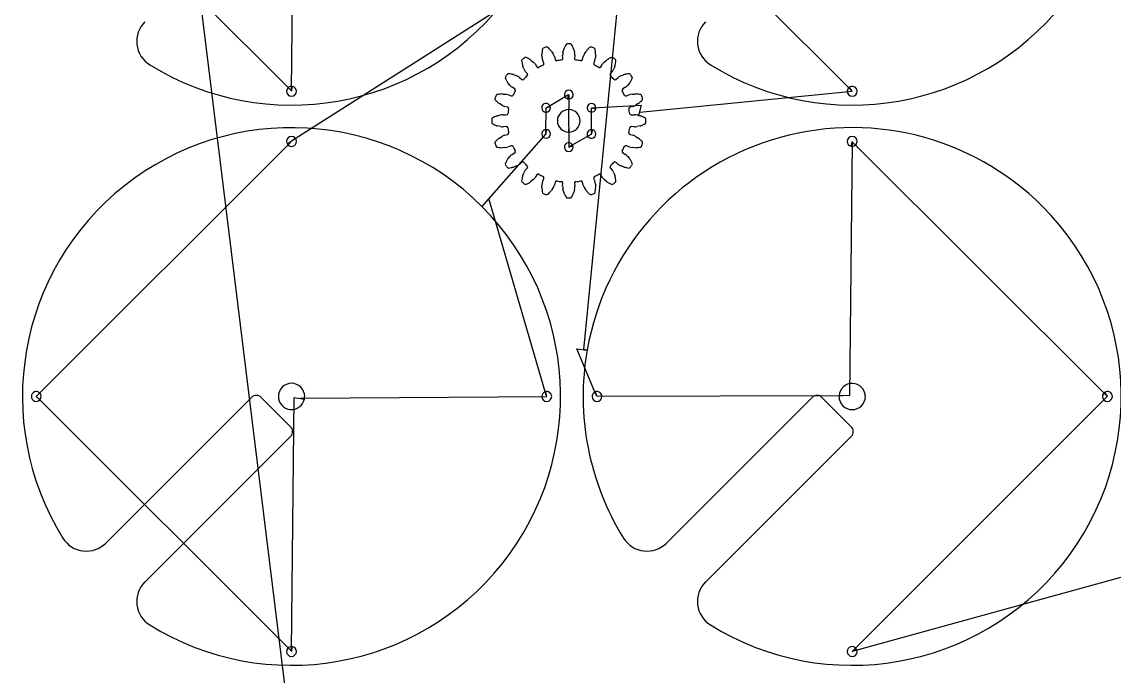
# Model space of a CAD drawing. Header units: inches. Extents: x 0.1 to 47.9, y 0.4 to 46.5.
# Drawn here: x 0.15 to 15.74, y 16.26 to 25.6 of the extents above; entities that cross this region are included whole.
import ezdxf

# ---------------------------------------------------------------- set-up
doc = ezdxf.new("R2010")
doc.units = ezdxf.units.IN
for name, color, linetype in [('10', 7, 'CONTINUOUS'), ('3', 7, 'CONTINUOUS'), ('9', 7, 'CONTINUOUS')]:
    doc.layers.add(name, color=color, linetype=linetype)

msp = doc.modelspace()

# ---------------------------------------------------------------- linework, layer by layer
at = {"layer": '10', "color": 10, "linetype": 'CONTINUOUS'}
for p, q in [((0.152, 46.532), (3.998, 15.343)), ((8.17, 20.921), (9.283, 32.173)), ((0.374, 28.237), (4.003, 24.608)), ((4, 24.629), (4.036, 28.236)), ((11.985, 24.623), (8.358, 28.247)), ((7.046, 25.833), (3.998, 23.894)), ((7.644, 24.379), (7.954, 24.561)), ((7.955, 24.548), (7.95, 24.174)), ((8.968, 24.312), (12.002, 24.61)), ((7.631, 24.012), (7.633, 24.371)), ((8.281, 24.012), (8.28, 24.371)), ((8.293, 24.373), (8.987, 24.41)), ((7.959, 24.074), (7.957, 23.81)), ((3.984, 23.879), (0.356, 20.248)), ((6.751, 22.998), (7.635, 23.999)), ((7.968, 23.818), (8.283, 23.999)), ((11.998, 23.871), (11.963, 20.259)), ((15.629, 20.266), (11.997, 23.892)), ((7.635, 20.269), (6.816, 23.075)), ((8.348, 20.268), (8.07, 20.93)), ((0.374, 20.237), (4.003, 16.608)), ((4, 16.629), (4.036, 20.236)), ((4.135, 20.225), (7.645, 20.251)), ((11.863, 20.257), (8.361, 20.251)), ((12.016, 16.621), (15.644, 20.252)), ((17.019, 17.995), (12.002, 16.606))]:
    msp.add_line(p, q, dxfattribs=at)
at = {"layer": '3', "color": 3, "linetype": 'CONTINUOUS'}
for p, q in [((7.575, 25.089), (7.573, 25.132)), ((7.711, 25.176), (7.734, 25.141)), ((7.751, 25.103), (7.76, 25.06)), ((7.873, 25.078), (7.869, 25.122)), ((7.873, 25.163), (7.884, 25.204)), ((8.029, 25.204), (8.04, 25.163)), ((8.044, 25.122), (8.04, 25.078)), ((8.152, 25.06), (8.162, 25.103)), ((8.179, 25.141), (8.202, 25.176)), ((8.339, 25.132), (8.337, 25.089)), ((7.315, 24.927), (7.3, 24.967)), ((7.417, 25.052), (7.45, 25.025)), ((7.477, 24.995), (7.5, 24.957)), ((7.601, 25.009), (7.584, 25.049)), ((8.329, 25.049), (8.311, 25.009)), ((8.413, 24.957), (8.435, 24.995)), ((8.463, 25.025), (8.496, 25.052)), ((8.613, 24.967), (8.598, 24.927)), ((7.176, 24.843), (7.216, 24.828)), ((7.251, 24.807), (7.284, 24.778)), ((7.365, 24.859), (7.336, 24.892)), ((8.577, 24.892), (8.548, 24.859)), ((8.629, 24.778), (8.662, 24.807)), ((8.697, 24.828), (8.737, 24.843)), ((7.118, 24.693), (7.091, 24.726)), ((7.186, 24.643), (7.148, 24.665)), ((8.765, 24.665), (8.727, 24.643)), ((8.822, 24.726), (8.795, 24.693)), ((7.011, 24.569), (7.054, 24.567)), ((7.094, 24.559), (7.134, 24.541)), ((8.779, 24.541), (8.819, 24.559)), ((8.859, 24.567), (8.902, 24.569)), ((7.002, 24.409), (6.967, 24.432)), ((7.082, 24.382), (7.039, 24.392)), ((8.873, 24.392), (8.83, 24.382)), ((8.946, 24.432), (8.911, 24.409)), ((6.939, 24.258), (6.98, 24.27)), ((7.021, 24.274), (7.065, 24.27)), ((8.848, 24.27), (8.892, 24.274)), ((8.933, 24.27), (8.953, 24.264)), ((8.953, 24.264), (8.974, 24.258)), ((6.98, 24.103), (6.939, 24.114)), ((7.065, 24.103), (7.021, 24.099)), ((8.892, 24.099), (8.848, 24.103)), ((8.974, 24.114), (8.933, 24.103)), ((6.967, 23.941), (7.002, 23.964)), ((7.039, 23.981), (7.082, 23.99)), ((8.83, 23.99), (8.873, 23.981)), ((8.911, 23.964), (8.946, 23.941)), ((7.054, 23.805), (7.011, 23.803)), ((7.134, 23.831), (7.094, 23.814)), ((7.148, 23.707), (7.186, 23.73)), ((8.727, 23.73), (8.765, 23.707)), ((8.819, 23.814), (8.779, 23.831)), ((8.902, 23.803), (8.859, 23.805)), ((7.091, 23.647), (7.118, 23.68)), ((7.216, 23.545), (7.176, 23.53)), ((7.284, 23.595), (7.251, 23.565)), ((8.662, 23.565), (8.629, 23.595)), ((8.737, 23.53), (8.697, 23.545)), ((8.795, 23.68), (8.822, 23.647)), ((7.3, 23.406), (7.315, 23.446)), ((7.336, 23.481), (7.365, 23.514)), ((7.5, 23.416), (7.477, 23.378)), ((8.435, 23.378), (8.413, 23.416)), ((8.548, 23.514), (8.577, 23.481)), ((8.598, 23.446), (8.613, 23.406)), ((7.45, 23.347), (7.417, 23.321)), ((7.573, 23.241), (7.575, 23.284)), ((7.584, 23.324), (7.601, 23.364)), ((7.734, 23.232), (7.711, 23.197)), ((7.76, 23.312), (7.751, 23.269)), ((7.869, 23.251), (7.873, 23.295)), ((8.04, 23.295), (8.044, 23.251)), ((8.162, 23.269), (8.152, 23.312)), ((8.202, 23.197), (8.179, 23.232)), ((8.311, 23.364), (8.329, 23.324)), ((8.337, 23.284), (8.339, 23.241)), ((8.496, 23.321), (8.463, 23.347)), ((7.884, 23.169), (7.873, 23.21)), ((8.04, 23.21), (8.029, 23.169)), ((3.429, 20.236), (1.35, 18.157)), ((3.986, 19.818), (3.568, 20.236)), ((11.429, 20.236), (9.35, 18.157)), ((11.986, 19.818), (11.568, 20.236)), ((1.907, 17.6), (3.986, 19.679)), ((9.907, 17.6), (11.986, 19.679))]:
    msp.add_line(p, q, dxfattribs=at)
for centre, radius, start, end in [((12, 28.25), 3.839, 238.213, 45), ((4, 28.25), 3.839, 238.213, 321.6065), ((2.185, 25.322), 0.394, 135, 238.213), ((10.185, 25.322), 0.394, 135, 238.213), ((9.423, 24.492), 1.699, 152.4447, 153.6861), ((7.931, 25.27), 0.0157, 91.327, 152.4447), ((7.956, 24.186), 1.1, 88.673, 91.327), ((7.981, 25.27), 0.0157, 27.5553, 88.673), ((6.49, 24.492), 1.699, 26.3139, 27.5553), ((7.34, 25.078), 0.0157, 63.5553, 124.673), ((7.852, 25.135), 0.279, 171.6614, 180.7832), ((9.257, 24.93), 1.699, 170.4447, 171.6861), ((7.598, 25.209), 0.0157, 109.327, 170.4447), ((7.956, 24.186), 1.1, 106.673, 109.327), ((7.645, 25.225), 0.0157, 45.5553, 106.673), ((6.467, 24.024), 1.699, 44.3139, 45.5553), ((7.483, 25.015), 0.279, 35.2168, 44.3386), ((7.649, 25.08), 0.104, 12.6475, 35.1965), ((7.973, 25.132), 0.104, 162.8035, 185.3525), ((8.15, 25.121), 0.279, 153.6614, 162.7832), ((7.762, 25.121), 0.279, 17.2168, 26.3386), ((7.94, 25.132), 0.104, 354.6475, 17.1965), ((8.264, 25.08), 0.104, 144.8035, 167.3525), ((8.43, 25.015), 0.279, 135.6614, 144.7832), ((9.446, 24.024), 1.699, 134.4447, 135.6861), ((8.267, 25.225), 0.0157, 73.327, 134.4447), ((7.956, 24.186), 1.1, 70.673, 73.327), ((8.315, 25.209), 0.0157, 9.5553, 70.673), ((6.656, 24.93), 1.699, 8.3139, 9.5553), ((8.061, 25.135), 0.279, 359.2168, 8.3386), ((8.573, 25.078), 0.0157, 55.327, 116.4447), ((7.299, 25.049), 0.0157, 127.327, 188.4447), ((8.964, 25.296), 1.699, 188.4447, 189.6861), ((7.956, 24.186), 1.1, 124.673, 127.327), ((7.564, 25.057), 0.279, 189.6614, 198.7832), ((6.59, 23.571), 1.699, 62.3139, 63.5553), ((7.25, 24.828), 0.279, 53.2168, 62.3386), ((7.388, 24.942), 0.104, 30.6475, 53.1965), ((7.518, 24.968), 0.0209, 210.646, 299.3093), ((7.956, 24.186), 0.875, 114.6907, 119.3093), ((7.68, 25.09), 0.104, 180.8035, 203.3525), ((7.582, 25), 0.0209, 294.6907, 23.354), ((7.781, 25.065), 0.0209, 192.646, 281.3093), ((7.956, 24.186), 0.875, 96.6907, 101.3093), ((7.852, 25.076), 0.0209, 276.6907, 5.354), ((8.061, 25.076), 0.0209, 174.646, 263.3093), ((7.956, 24.186), 0.875, 78.6907, 83.3093), ((8.132, 25.065), 0.0209, 258.6907, 347.354), ((8.331, 25), 0.0209, 156.646, 245.3093), ((7.956, 24.186), 0.875, 60.6907, 65.3093), ((8.233, 25.09), 0.104, 336.6475, 359.1965), ((8.395, 24.968), 0.0209, 240.6907, 329.354), ((8.525, 24.942), 0.104, 126.8035, 149.3525), ((8.663, 24.828), 0.279, 117.6614, 126.7832), ((9.323, 23.571), 1.699, 116.4447, 117.6861), ((7.956, 24.186), 1.1, 52.673, 55.327), ((8.349, 25.057), 0.279, 341.2168, 350.3386), ((8.614, 25.049), 0.0157, 351.5553, 52.673), ((6.949, 25.296), 1.699, 350.3139, 351.5553), ((7.065, 24.803), 0.0157, 145.327, 206.4447), ((8.571, 25.553), 1.699, 206.4447, 207.6861), ((7.956, 24.186), 1.1, 142.673, 145.327), ((7.094, 24.844), 0.0157, 81.5553, 142.673), ((6.847, 23.179), 1.699, 80.3139, 81.5553), ((7.086, 24.579), 0.279, 71.2168, 80.3386), ((7.182, 24.729), 0.104, 48.6475, 71.1965), ((7.956, 24.186), 0.875, 132.6907, 137.3093), ((7.414, 24.961), 0.104, 198.8035, 221.3525), ((7.349, 24.845), 0.0209, 312.6907, 41.354), ((8.564, 24.845), 0.0209, 138.646, 227.3093), ((7.956, 24.186), 0.875, 42.6907, 47.3093), ((8.499, 24.961), 0.104, 318.6475, 341.1965), ((8.731, 24.729), 0.104, 108.8035, 131.3525), ((8.827, 24.579), 0.279, 99.6614, 108.7832), ((9.066, 23.179), 1.699, 98.4447, 99.6861), ((8.819, 24.844), 0.0157, 37.327, 98.4447), ((7.956, 24.186), 1.1, 34.673, 37.327), ((7.341, 25.553), 1.699, 332.3139, 333.5553), ((8.848, 24.803), 0.0157, 333.5553, 34.673), ((4, 24.608), 0.0703, 82.5, 180), ((4, 24.608), 0.0703, 360, 82.5), ((7.314, 24.893), 0.279, 207.6614, 216.7832), ((7.201, 24.755), 0.104, 216.8035, 239.3525), ((7.175, 24.625), 0.0209, 330.6907, 59.354), ((7.298, 24.794), 0.0209, 228.646, 317.3093), ((8.615, 24.794), 0.0209, 222.6907, 311.354), ((8.738, 24.625), 0.0209, 120.646, 209.3093), ((8.712, 24.755), 0.104, 300.6475, 323.1965), ((8.599, 24.893), 0.279, 323.2168, 332.3386), ((12, 24.608), 0.0703, 129.375, 180), ((12, 24.608), 0.0703, 360, 129.375), ((4, 24.608), 0.0703, 180, 360), ((6.918, 24.497), 0.0157, 163.327, 224.4447), ((7.956, 24.186), 1.1, 160.673, 163.327), ((8.119, 25.676), 1.699, 224.4447, 225.6861), ((6.933, 24.545), 0.0157, 99.5553, 160.673), ((7.213, 22.886), 1.699, 98.3139, 99.5553), ((7.007, 24.291), 0.279, 89.2168, 98.3386), ((7.052, 24.463), 0.104, 66.6475, 89.1965), ((7.142, 24.561), 0.0209, 246.646, 335.3093), ((7.956, 24.186), 0.875, 150.6907, 155.3093), ((7.956, 24.56), 0.0625, 360, 180), ((7.956, 24.56), 0.0625, 180, 255), ((7.956, 24.56), 0.0625, 255, 0), ((7.956, 24.186), 0.875, 24.6907, 29.3093), ((8.77, 24.561), 0.0209, 204.6907, 293.354), ((8.86, 24.463), 0.104, 90.8035, 113.3525), ((8.905, 24.291), 0.279, 81.6614, 90.7832), ((8.7, 22.886), 1.699, 80.4447, 81.6861), ((7.794, 25.676), 1.699, 314.3139, 315.5553), ((8.98, 24.545), 0.0157, 19.327, 80.4447), ((7.956, 24.186), 1.1, 16.673, 19.327), ((8.995, 24.497), 0.0157, 315.5553, 16.673), ((12, 24.608), 0.0703, 180, 360), ((7.127, 24.66), 0.279, 225.6614, 234.7832), ((7.062, 24.494), 0.104, 234.8035, 257.3525), ((7.078, 24.362), 0.0209, 348.6907, 77.354), ((7.956, 24.186), 0.875, 168.6907, 173.3093), ((7.632, 24.373), 0.0625, 15, 180), ((7.632, 24.373), 0.0625, 180, 0), ((7.632, 24.373), 0.0625, 360, 15), ((7.956, 24.186), 0.162, 90, 270), ((7.956, 24.186), 0.162, 270, 90), ((8.28, 24.373), 0.0625, 360, 180), ((8.28, 24.373), 0.0625, 180, 346.875), ((8.28, 24.373), 0.0625, 346.875, 360), ((8.835, 24.362), 0.0209, 102.646, 191.3093), ((7.956, 24.186), 0.875, 6.6907, 11.3093), ((8.85, 24.494), 0.104, 282.6475, 305.1965), ((8.785, 24.66), 0.279, 305.2168, 314.3386), ((7.956, 24.186), 1.1, 178.673, 181.327), ((6.872, 24.211), 0.0157, 117.5553, 178.673), ((6.872, 24.161), 0.0157, 181.327, 242.4447), ((7.651, 22.719), 1.699, 116.3139, 117.5553), ((7.022, 23.992), 0.279, 107.2168, 116.3386), ((7.011, 24.17), 0.104, 84.6475, 107.1965), ((7.067, 24.291), 0.0209, 264.646, 353.3093), ((8.846, 24.291), 0.0209, 186.6907, 275.354), ((8.902, 24.17), 0.104, 72.8035, 95.3525), ((8.891, 23.992), 0.279, 63.6614, 72.7832), ((8.262, 22.719), 1.699, 62.4447, 63.6861), ((9.04, 24.211), 0.0157, 1.327, 62.4447), ((9.04, 24.161), 0.0157, 297.5553, 358.673), ((7.956, 24.186), 1.1, 358.673, 1.327), ((4, 20.25), 3.839, 45, 211.787), ((7.651, 25.653), 1.699, 242.4447, 243.6861), ((7.022, 24.38), 0.279, 243.6614, 252.7832), ((7.011, 24.203), 0.104, 252.8035, 275.3525), ((7.067, 24.082), 0.0209, 6.6907, 95.354), ((7.078, 24.011), 0.0209, 282.646, 11.3093), ((7.956, 24.186), 0.875, 186.6907, 191.3093), ((7.632, 23.999), 0.0625, 88.125, 180), ((7.632, 23.999), 0.0625, 360, 88.125), ((8.28, 23.999), 0.0625, 75, 195), ((12, 20.25), 3.839, 45, 170.0903), ((8.28, 23.999), 0.0625, 360, 75), ((7.956, 24.186), 0.875, 348.6907, 353.3093), ((8.835, 24.011), 0.0209, 168.6907, 257.354), ((8.846, 24.082), 0.0209, 84.646, 173.3093), ((8.902, 24.203), 0.104, 264.6475, 287.1965), ((8.891, 24.38), 0.279, 287.2168, 296.3386), ((8.262, 25.653), 1.699, 296.3139, 297.5553), ((4, 23.892), 0.0703, 360, 180), ((4, 23.892), 0.0703, 180, 213.75), ((4, 23.892), 0.0703, 213.75, 0), ((6.918, 23.875), 0.0157, 135.5553, 196.673), ((7.956, 24.186), 1.1, 196.673, 199.327), ((8.119, 22.697), 1.699, 134.3139, 135.5553), ((7.127, 23.713), 0.279, 125.2168, 134.3386), ((7.062, 23.879), 0.104, 102.6475, 125.1965), ((7.632, 23.999), 0.0625, 180, 360), ((7.956, 23.812), 0.0625, 16.875, 180), ((8.28, 23.999), 0.0625, 195, 0), ((8.85, 23.879), 0.104, 54.8035, 77.3525), ((8.785, 23.713), 0.279, 45.6614, 54.7832), ((7.794, 22.697), 1.699, 44.4447, 45.6861), ((7.956, 24.186), 1.1, 340.673, 343.327), ((8.995, 23.875), 0.0157, 343.327, 44.4447), ((12, 23.892), 0.0703, 360, 180), ((12, 23.892), 0.0703, 180, 256.875), ((12, 23.892), 0.0703, 256.875, 0), ((6.933, 23.827), 0.0157, 199.327, 260.4447), ((7.213, 25.487), 1.699, 260.4447, 261.6861), ((7.007, 24.082), 0.279, 261.6614, 270.7832), ((7.052, 23.91), 0.104, 270.8035, 293.3525), ((7.201, 23.617), 0.104, 120.6475, 143.1965), ((7.142, 23.812), 0.0209, 24.6907, 113.354), ((7.956, 24.186), 0.875, 204.6907, 209.3093), ((7.175, 23.748), 0.0209, 300.646, 29.3093), ((7.956, 23.812), 0.0625, 180, 360), ((7.956, 23.812), 0.0625, 360, 16.875), ((8.738, 23.748), 0.0209, 150.6907, 239.354), ((7.956, 24.186), 0.875, 330.6907, 335.3093), ((8.77, 23.812), 0.0209, 66.646, 155.3093), ((8.712, 23.617), 0.104, 36.8035, 59.3525), ((8.86, 23.91), 0.104, 246.6475, 269.1965), ((8.905, 24.082), 0.279, 269.2168, 278.3386), ((8.7, 25.487), 1.699, 278.3139, 279.5553), ((8.98, 23.827), 0.0157, 279.5553, 340.673), ((7.065, 23.569), 0.0157, 153.5553, 214.673), ((8.571, 22.82), 1.699, 152.3139, 153.5553), ((7.956, 24.186), 1.1, 214.673, 217.327), ((7.314, 23.48), 0.279, 143.2168, 152.3386), ((7.182, 23.644), 0.104, 288.8035, 311.3525), ((7.298, 23.579), 0.0209, 42.6907, 131.354), ((7.956, 24.186), 0.875, 222.6907, 227.3093), ((7.349, 23.528), 0.0209, 318.646, 47.3093), ((8.564, 23.528), 0.0209, 132.6907, 221.354), ((7.956, 24.186), 0.875, 312.6907, 317.3093), ((8.615, 23.579), 0.0209, 48.646, 137.3093), ((8.731, 23.644), 0.104, 228.6475, 251.1965), ((8.599, 23.48), 0.279, 27.6614, 36.7832), ((7.956, 24.186), 1.1, 322.673, 325.327), ((7.341, 22.82), 1.699, 26.4447, 27.6861), ((8.848, 23.569), 0.0157, 325.327, 26.4447), ((7.094, 23.529), 0.0157, 217.327, 278.4447), ((6.847, 25.193), 1.699, 278.4447, 279.6861), ((7.086, 23.794), 0.279, 279.6614, 288.7832), ((7.564, 23.316), 0.279, 161.2168, 170.3386), ((7.414, 23.412), 0.104, 138.6475, 161.1965), ((7.518, 23.405), 0.0209, 60.6907, 149.354), ((7.956, 24.186), 0.875, 240.6907, 245.3093), ((7.582, 23.372), 0.0209, 336.646, 65.3093), ((8.331, 23.372), 0.0209, 114.6907, 203.354), ((7.956, 24.186), 0.875, 294.6907, 299.3093), ((8.395, 23.405), 0.0209, 30.646, 119.3093), ((8.499, 23.412), 0.104, 18.8035, 41.3525), ((8.349, 23.316), 0.279, 9.6614, 18.7832), ((8.827, 23.794), 0.279, 251.2168, 260.3386), ((9.066, 25.193), 1.699, 260.3139, 261.5553), ((8.819, 23.529), 0.0157, 261.5553, 322.673), ((8.964, 23.077), 1.699, 170.3139, 171.5553), ((7.299, 23.324), 0.0157, 171.5553, 232.673), ((7.956, 24.186), 1.1, 232.673, 235.327), ((7.34, 23.295), 0.0157, 235.327, 296.4447), ((6.59, 24.801), 1.699, 296.4447, 297.6861), ((7.25, 23.544), 0.279, 297.6614, 306.7832), ((7.388, 23.431), 0.104, 306.8035, 329.3525), ((7.852, 23.237), 0.279, 179.2168, 188.3386), ((7.68, 23.282), 0.104, 156.6475, 179.1965), ((7.649, 23.292), 0.104, 324.8035, 347.3525), ((7.781, 23.308), 0.0209, 78.6907, 167.354), ((7.956, 24.186), 0.875, 258.6907, 263.3093), ((7.852, 23.297), 0.0209, 354.646, 83.3093), ((7.973, 23.241), 0.104, 174.6475, 197.1965), ((8.061, 23.297), 0.0209, 96.6907, 185.354), ((7.94, 23.241), 0.104, 342.8035, 5.3525), ((7.956, 24.186), 0.875, 276.6907, 281.3093), ((8.132, 23.308), 0.0209, 12.646, 101.3093), ((8.264, 23.292), 0.104, 192.6475, 215.1965), ((8.233, 23.282), 0.104, 0.8035, 23.3525), ((8.061, 23.237), 0.279, 351.6614, 0.7832), ((8.525, 23.431), 0.104, 210.6475, 233.1965), ((8.663, 23.544), 0.279, 233.2168, 242.3386), ((9.323, 24.801), 1.699, 242.3139, 243.5553), ((8.573, 23.295), 0.0157, 243.5553, 304.673), ((7.956, 24.186), 1.1, 304.673, 307.327), ((8.614, 23.324), 0.0157, 307.327, 8.4447), ((6.949, 23.077), 1.699, 8.4447, 9.6861), ((9.257, 23.442), 1.699, 188.3139, 189.5553), ((7.598, 23.163), 0.0157, 189.5553, 250.673), ((7.956, 24.186), 1.1, 250.673, 253.327), ((7.645, 23.148), 0.0157, 253.327, 314.4447), ((6.467, 24.349), 1.699, 314.4447, 315.6861), ((7.483, 23.357), 0.279, 315.6614, 324.7832), ((8.15, 23.252), 0.279, 197.2168, 206.3386), ((9.423, 23.881), 1.699, 206.3139, 207.5553), ((7.931, 23.102), 0.0157, 207.5553, 268.673), ((7.956, 24.186), 1.1, 268.673, 271.327), ((7.981, 23.102), 0.0157, 271.327, 332.4447), ((6.49, 23.881), 1.699, 332.4447, 333.6861), ((7.762, 23.252), 0.279, 333.6614, 342.7832), ((8.43, 23.357), 0.279, 215.2168, 224.3386), ((9.446, 24.349), 1.699, 224.3139, 225.5553), ((8.267, 23.148), 0.0157, 225.5553, 286.673), ((7.956, 24.186), 1.1, 286.673, 289.327), ((8.315, 23.163), 0.0157, 289.327, 350.4447), ((6.656, 23.442), 1.699, 350.4447, 351.6861), ((4, 20.25), 3.839, 238.213, 45), ((12, 20.25), 3.839, 238.213, 45), ((12, 20.25), 3.839, 170.0903, 211.787), ((4, 20.25), 0.188, 360, 180), ((12, 20.25), 0.187, 360, 176.25), ((0.358, 20.25), 0.0703, 45, 180), ((0.358, 20.25), 0.0703, 315, 45), ((3.499, 20.166), 0.0984, 45, 135), ((7.642, 20.25), 0.0703, 103.125, 180), ((7.642, 20.25), 0.0703, 360, 103.125), ((8.358, 20.25), 0.0703, 112.5, 180), ((8.358, 20.25), 0.0703, 360, 112.5), ((11.499, 20.166), 0.0984, 45, 135), ((12, 20.25), 0.187, 176.25, 180), ((15.642, 20.25), 0.0703, 123.75, 180), ((15.642, 20.25), 0.0703, 360, 123.75), ((0.358, 20.25), 0.0703, 180, 315), ((4, 20.25), 0.187, 180, 348.75), ((4, 20.25), 0.187, 348.75, 360), ((7.642, 20.25), 0.0703, 180, 360), ((8.358, 20.25), 0.0703, 180, 360), ((12, 20.25), 0.188, 180, 360), ((15.642, 20.25), 0.0703, 180, 360), ((3.916, 19.749), 0.0984, 315, 45), ((11.916, 19.749), 0.0984, 315, 45), ((1.072, 18.435), 0.394, 211.787, 315), ((9.072, 18.435), 0.394, 211.787, 315), ((2.185, 17.322), 0.394, 135, 238.213), ((10.185, 17.322), 0.394, 135, 238.213), ((4, 16.608), 0.0703, 82.5, 180), ((4, 16.608), 0.0703, 360, 82.5), ((12, 16.608), 0.0703, 33.75, 180), ((4, 16.608), 0.0703, 180, 360), ((12, 16.608), 0.0703, 180, 360), ((12, 16.608), 0.0703, 360, 33.75)]:
    msp.add_arc(centre, radius, start, end, dxfattribs=at)
at = {"layer": '9', "color": 9, "linetype": 'CONTINUOUS'}
for p, q in [((4.009, 24.678), (4, 24.629)), ((4.003, 24.608), (4.009, 24.678)), ((12.002, 24.61), (11.955, 24.663)), ((11.955, 24.663), (11.985, 24.623)), ((7.954, 24.561), (7.94, 24.5)), ((7.94, 24.5), (7.955, 24.548)), ((7.633, 24.371), (7.693, 24.389)), ((7.693, 24.389), (7.644, 24.379)), ((8.28, 24.371), (8.341, 24.359)), ((8.341, 24.359), (8.293, 24.373)), ((8.987, 24.41), (8.953, 24.264)), ((7.95, 24.174), (7.956, 24.024)), ((8.953, 24.264), (8.968, 24.312)), ((7.635, 24.062), (7.631, 24.012)), ((7.635, 23.999), (7.635, 24.062)), ((7.956, 24.024), (7.959, 24.074)), ((8.296, 24.06), (8.281, 24.012)), ((8.283, 23.999), (8.296, 24.06)), ((3.998, 23.894), (3.942, 23.853)), ((3.942, 23.853), (3.984, 23.879)), ((11.997, 23.892), (11.984, 23.823)), ((11.984, 23.823), (11.998, 23.871)), ((7.957, 23.81), (8.016, 23.83)), ((8.016, 23.83), (7.968, 23.818)), ((6.816, 23.075), (6.714, 22.964)), ((6.714, 22.964), (6.751, 22.998)), ((8.07, 20.93), (8.219, 20.911)), ((8.219, 20.911), (8.17, 20.921)), ((7.645, 20.251), (7.626, 20.318)), ((7.626, 20.318), (7.635, 20.269)), ((8.361, 20.251), (8.331, 20.315)), ((8.331, 20.315), (8.348, 20.268)), ((11.963, 20.259), (11.813, 20.262)), ((11.813, 20.262), (11.863, 20.257)), ((15.644, 20.252), (15.603, 20.308)), ((15.603, 20.308), (15.629, 20.266)), ((0.356, 20.248), (0.408, 20.2)), ((0.408, 20.2), (0.374, 20.237)), ((4.036, 20.236), (4.184, 20.213)), ((4.184, 20.213), (4.135, 20.225)), ((4.009, 16.678), (4, 16.629)), ((4.003, 16.608), (4.009, 16.678)), ((12.002, 16.606), (12.058, 16.647)), ((12.058, 16.647), (12.016, 16.621))]:
    msp.add_line(p, q, dxfattribs=at)

doc.saveas('drawing.dxf')
